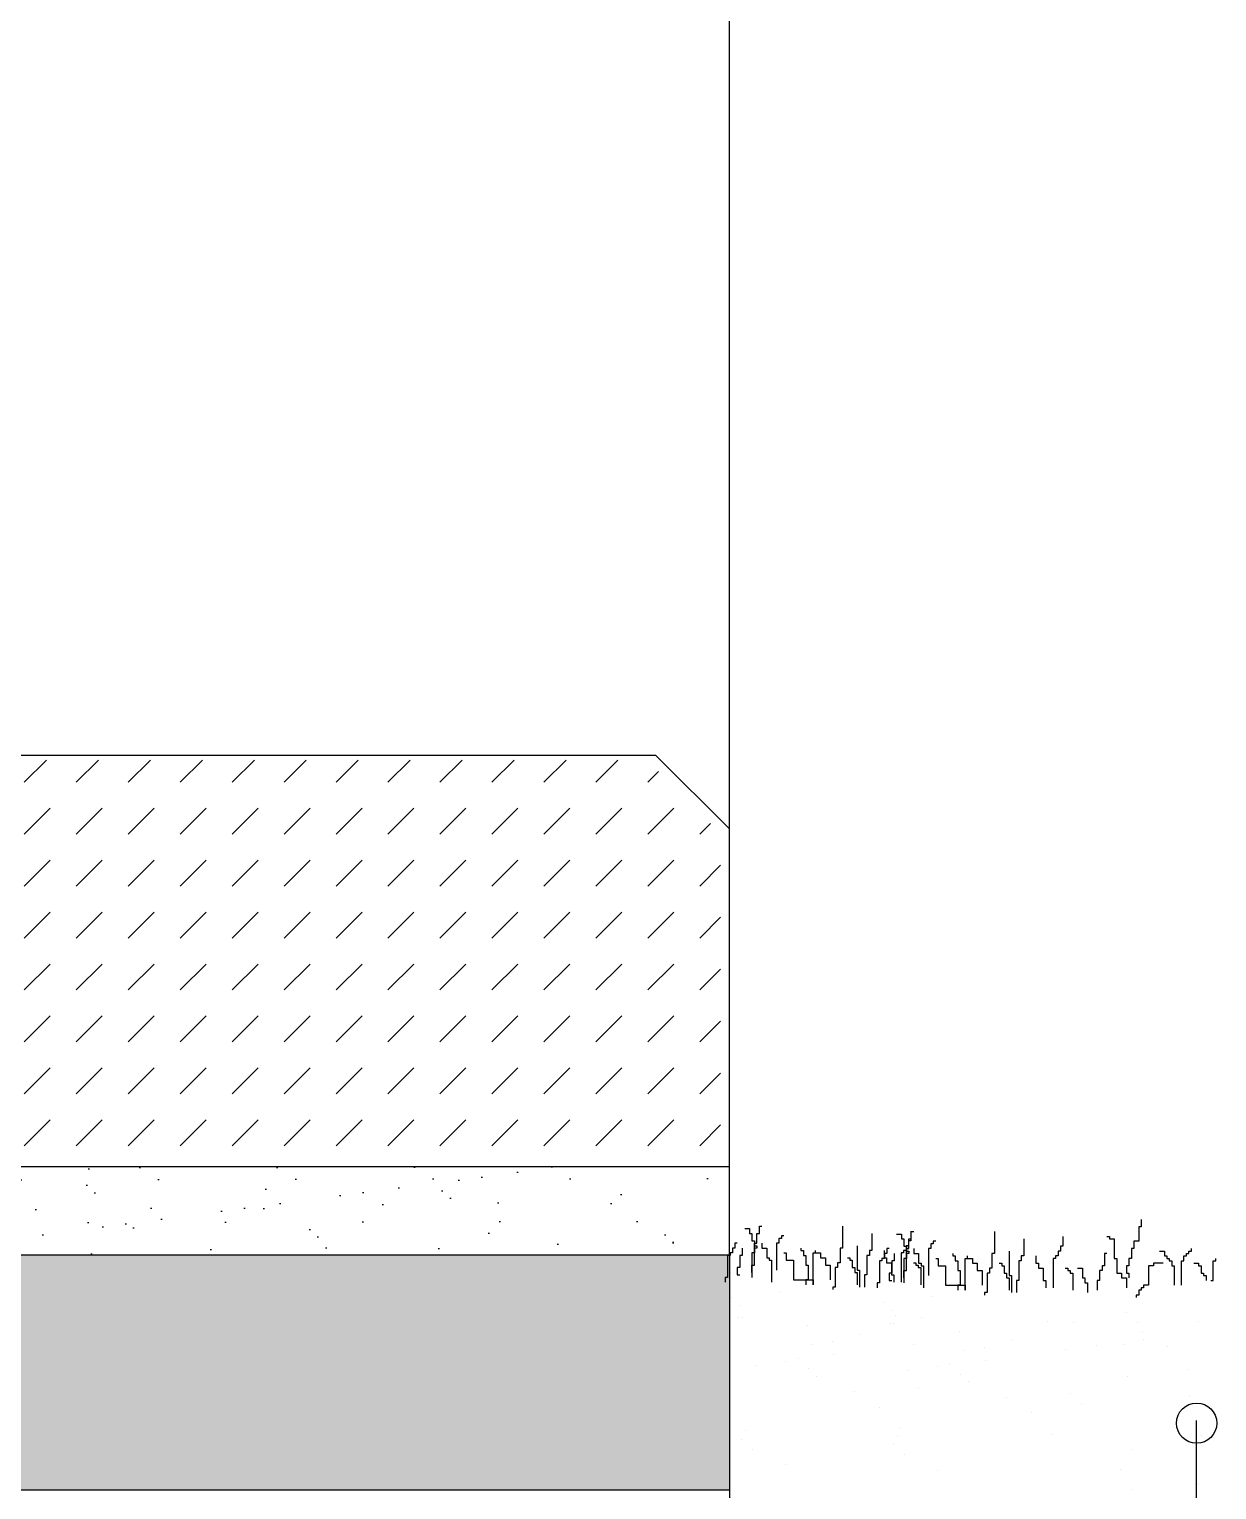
# Model space of a CAD drawing. Extents: x -2485 to 10115, y 1417 to 7253.
# Drawn here: x 4300.1 to 4704.2, y 5296.4 to 5793.6 of the extents above; entities that cross this region are included whole.
import ezdxf

# ---------------------------------------------------------------- set-up
doc = ezdxf.new("R2010")
doc.units = 0
doc.header["$MEASUREMENT"] = 0
for name, color, linetype in [('LEVEL', 2, 'CONTINUOUS'), ('STAIR', 140, 'CONTINUOUS'), ('TEST', 41, 'CONTINUOUS'), ('TREE', 3, 'CONTINUOUS')]:
    doc.layers.add(name, color=color, linetype=linetype)

msp = doc.modelspace()

# ---------------------------------------------------------------- hatches: boundary and pattern name
at = {"layer": 'STAIR'}
h = msp.add_hatch(dxfattribs=at)
h.set_pattern_fill('AR-CONC', color=256, scale=10, style=0)
h.set_pattern_definition([(50, (2733.24, 6380.29), (71.726, -6.2752), [7.5, -82.5]), (355, (2733.24, 6380.29), (-13.8751, 75.2192), [6, -66]), (100.4514, (2739.22, 6379.765), (57.851, 68.944), [6.374, -70.1142]), (46.184, (2733.24, 6400.29), (106.724, -16.552), [11.25, -123.75]), (96.6356, (2742.13, 6398.91), (93.4663, 97.412), [9.561, -105.1713]), (351.184, (2733.24, 6400.29), (93.466, 97.412), [9, -99]), (21, (2743.24, 6395.29), (59.6907, -40.2619), [7.5, -82.5]), (326, (2743.24, 6395.29), (24.3315, 72.515), [6, -66]), (71.4514, (2748.215, 6391.93), (84.0223, 32.253), [6.374, -70.1142]), (37.5, (2733.24, 6380.288), (1.216, 33.2894), [0, -65.2, 0, -67, 0, -66.25]), (7.5, (2733.24, 6380.288), (26.30695, 39.4412), [0, -38.2, 0, -63.7, 0, -25.25]), (327.5, (2710.94, 6380.288), (53.38224, -2.2555), [0, -25, 0, -78, 0, -103.5]), (317.5, (2700.94, 6380.29), (58.3186, 10.0105), [0, -32.5, 0, -51.8, 0, -73.5])])
h.paths.add_polyline_path([(4173.12, 5296.44), (4538.34, 5296.44), (4538.34, 5376.44), (4208.34, 5376.44), (4208.34, 5515.94), (4207.84, 5516.44), (3958.34, 5516.44), (3958.34, 5655.94), (3957.84, 5656.44), (3708.34, 5656.44), (3708.34, 5795.94), (3707.84, 5796.44), (3458.34, 5796.44), (3458.34, 5935.94), (3457.84, 5936.44), (3208.34, 5936.44), (3208.34, 6075.94), (3207.84, 6076.44), (2958.34, 6076.44), (2958.34, 6216.44), (2708.34, 6216.44), (2708.34, 6246.44), (2708.34, 6326.44), (2278.34, 6326.44), (2278.34, 6246.44), (2476.12, 6246.44)])
h = msp.add_hatch(dxfattribs=at)
h.set_pattern_fill('AR-SAND', color=256, scale=15, style=0)
h.set_pattern_definition([(37.5, (2733.24, 6380.288), (-0.9449, 28.90236), [0, -22.8, 0, -25.5, 0, -24.375]), (7.5, (2733.24, 6380.288), (26.54665, 42.3322), [0, -12.3, 0, -20.55, 0, -7.875]), (327.5, (2714.79, 6380.288), (46.71213, 0.0849), [0, -7.5, 0, -27, 0, -35.25]), (317.5, (2714.79, 6380.288), (45.0919, 13.1651), [0, -3.75, 0, -17.7, 0, -20.25])])
h.paths.add_polyline_path([(4238.34, 5546.44), (3958.34, 5546.44), (3958.34, 5516.94), (3958.84, 5516.44), (4208.34, 5516.44), (4208.34, 5406.44), (4238.34, 5406.44)])
h.paths.add_polyline_path([(4538.34, 5406.44), (4208.34, 5406.44), (4208.34, 5376.94), (4208.84, 5376.44), (4538.34, 5376.44)])
h = msp.add_hatch(dxfattribs=at)
h.set_pattern_fill('DASH', color=256, scale=100, angle=45, style=0)
h.set_pattern_definition([(45, (3980.193, 5678.692), (2e-15, 17.67767), [12.5, -12.5])])
h.paths.add_polyline_path([(4535.29, 5519.84), (4510.29, 5544.84), (4285.29, 5544.84), (4235.29, 5544.84), (4235.29, 5404.84), (4535.29, 5404.84)])

# ---------------------------------------------------------------- linework, layer by layer
at = {"layer": 'LEVEL'}
for p, q in [((4538.34, 5521.44), (4538.34, 6386.44)), ((4513.34, 5546.44), (4288.34, 5546.44)), ((4513.34, 5546.44), (4538.34, 5521.44)), ((4538.34, 5376.44), (4538.34, 5521.44)), ((4238.34, 5406.44), (4538.34, 5406.44)), ((4208.84, 5376.44), (4538.34, 5376.44)), ((4538.34, 5376.44), (4538.34, 5146.44)), ((4173.12, 5296.44), (4538.34, 5296.44))]:
    msp.add_line(p, q, dxfattribs=at)
at = {"layer": 'TEST'}
msp.add_line((4697.31, 4901.81), (4697.31, 5320.07), dxfattribs=at)
msp.add_circle((4697.31, 5319.12), 6.85, dxfattribs=at)
at = {"layer": 'TREE', "linetype": 'CONTINUOUS'}
for p, q in [((4543.52, 5385.35), (4545.18, 5385.35)), ((4545.18, 5385.35), (4545.18, 5383.69)), ((4548.51, 5383.69), (4548.51, 5386.18)), ((4548.51, 5386.18), (4549.34, 5386.18)), ((4576.8, 5386.18), (4576.8, 5378.7)), ((4600.1, 5384.52), (4600.1, 5381.19)), ((4677.59, 5386), (4677.59, 5381.01)), ((4678.43, 5386), (4677.59, 5386)), ((4678.43, 5388.49), (4678.43, 5386)), ((4541.02, 5380.36), (4540.19, 5380.36)), ((4540.19, 5380.36), (4540.19, 5378.7)), ((4545.18, 5383.69), (4546.01, 5383.69)), ((4546.01, 5383.69), (4546.01, 5381.19)), ((4546.01, 5381.19), (4546.85, 5381.19)), ((4546.85, 5381.19), (4546.85, 5379.53)), ((4546.85, 5372.88), (4546.85, 5380.36)), ((4546.85, 5380.36), (4547.68, 5380.36)), ((4546.85, 5379.53), (4547.68, 5379.53)), ((4547.68, 5380.36), (4547.68, 5383.69)), ((4547.68, 5383.69), (4548.51, 5383.69)), ((4547.68, 5379.53), (4547.68, 5378.7)), ((4549.34, 5380.36), (4549.34, 5378.7)), ((4555.17, 5380.36), (4554.33, 5380.36)), ((4554.33, 5380.36), (4554.33, 5371.22)), ((4556, 5382.02), (4555.17, 5382.02)), ((4555.17, 5382.02), (4555.17, 5380.36)), ((4556.83, 5382.86), (4556, 5382.86)), ((4556, 5382.86), (4556, 5382.02)), ((4581.79, 5379.53), (4581.79, 5371.22)), ((4586.78, 5383.69), (4586.78, 5377.87)), ((4595.22, 5383.5), (4596.89, 5383.5)), ((4596.89, 5383.5), (4596.89, 5381.84)), ((4596.89, 5381.84), (4597.72, 5381.84)), ((4597.72, 5381.84), (4597.72, 5379.35)), ((4599.26, 5379.53), (4598.43, 5379.53)), ((4598.43, 5379.53), (4598.43, 5377.87)), ((4600.1, 5381.19), (4599.26, 5381.19)), ((4599.26, 5381.19), (4599.26, 5379.53)), ((4599.38, 5381.84), (4600.21, 5381.84)), ((4599.38, 5378.52), (4599.38, 5381.84)), ((4600.21, 5384.33), (4601.05, 5384.33)), ((4600.21, 5381.84), (4600.21, 5384.33)), ((4606.87, 5380.18), (4606.87, 5378.52)), ((4607.7, 5380.18), (4606.87, 5380.18)), ((4607.7, 5381.01), (4607.7, 5380.18)), ((4608.53, 5381.01), (4607.7, 5381.01)), ((4628.5, 5384.33), (4628.5, 5376.86)), ((4638.49, 5381.84), (4638.49, 5376.02)), ((4651.8, 5382.67), (4651.8, 5379.35)), ((4666.78, 5382.67), (4667.61, 5382.67)), ((4667.61, 5382.67), (4667.61, 5381.84)), ((4667.61, 5381.84), (4669.27, 5381.84)), ((4669.27, 5381.84), (4669.27, 5375.19)), ((4675.93, 5381.01), (4675.93, 5378.52)), ((4677.59, 5381.01), (4675.93, 5381.01)), ((4538.53, 5376.21), (4537.69, 5376.21)), ((4537.69, 5376.21), (4537.69, 5368.73)), ((4539.36, 5377.04), (4538.53, 5377.04)), ((4538.53, 5377.04), (4538.53, 5376.21)), ((4540.19, 5378.7), (4539.36, 5378.7)), ((4539.36, 5378.7), (4539.36, 5377.04)), ((4542.69, 5376.21), (4541.85, 5376.21)), ((4541.85, 5376.21), (4541.85, 5372.05)), ((4542.69, 5378.7), (4542.69, 5376.21)), ((4546.85, 5377.04), (4546.01, 5377.04)), ((4546.01, 5377.04), (4546.01, 5368.73)), ((4547.68, 5378.7), (4546.85, 5378.7)), ((4546.85, 5378.7), (4546.85, 5377.04)), ((4549.34, 5378.7), (4551.01, 5378.7)), ((4551.01, 5378.7), (4551.01, 5375.38)), ((4551.01, 5375.38), (4551.84, 5375.38)), ((4551.84, 5375.38), (4551.84, 5374.55)), ((4551.84, 5374.55), (4552.67, 5374.55)), ((4552.67, 5374.55), (4552.67, 5367.07)), ((4556.83, 5377.04), (4557.66, 5377.04)), ((4557.66, 5377.04), (4557.66, 5374.55)), ((4557.66, 5374.55), (4560.16, 5374.55)), ((4560.16, 5374.55), (4560.16, 5367.9)), ((4562.65, 5378.7), (4562.65, 5377.87)), ((4562.65, 5377.87), (4563.49, 5377.87)), ((4563.49, 5377.87), (4563.49, 5376.21)), ((4563.49, 5376.21), (4564.32, 5376.21)), ((4564.32, 5376.21), (4564.32, 5372.88)), ((4566.81, 5366.24), (4566.81, 5377.04)), ((4566.81, 5377.04), (4567.65, 5377.04)), ((4567.65, 5377.04), (4567.65, 5377.87)), ((4567.65, 5377.04), (4569.31, 5377.04)), ((4569.31, 5377.04), (4569.31, 5375.38)), ((4569.31, 5375.38), (4570.97, 5375.38)), ((4570.97, 5375.38), (4570.97, 5372.88)), ((4576.8, 5378.7), (4575.97, 5378.7)), ((4575.97, 5378.7), (4575.97, 5373.72)), ((4578.46, 5375.38), (4579.3, 5375.38)), ((4579.3, 5375.38), (4579.3, 5374.55)), ((4579.3, 5374.55), (4580.13, 5374.55)), ((4580.13, 5374.55), (4580.13, 5372.05)), ((4585.95, 5376.21), (4585.12, 5376.21)), ((4585.12, 5376.21), (4585.12, 5369.56)), ((4586.78, 5377.87), (4585.95, 5377.87)), ((4585.95, 5377.87), (4585.95, 5376.21)), ((4590.23, 5375.19), (4590.23, 5374.36)), ((4591.06, 5375.19), (4590.23, 5375.19)), ((4590.94, 5377.87), (4590.94, 5375.38)), ((4590.94, 5375.38), (4591.78, 5375.38)), ((4591.06, 5376.86), (4591.06, 5375.19)), ((4591.89, 5376.86), (4591.06, 5376.86)), ((4591.78, 5375.38), (4591.78, 5373.72)), ((4591.89, 5378.52), (4591.89, 5376.86)), ((4592.73, 5378.52), (4591.89, 5378.52)), ((4594.39, 5376.86), (4594.39, 5374.36)), ((4597.6, 5377.04), (4596.77, 5377.04)), ((4596.77, 5377.04), (4596.77, 5367.07)), ((4598.43, 5377.87), (4597.6, 5377.87)), ((4597.6, 5377.87), (4597.6, 5377.04)), ((4597.72, 5379.35), (4598.55, 5379.35)), ((4597.72, 5375.19), (4597.72, 5366.89)), ((4598.55, 5375.19), (4597.72, 5375.19)), ((4598.55, 5379.35), (4598.55, 5377.69)), ((4598.55, 5378.52), (4599.38, 5378.52)), ((4598.55, 5371.04), (4598.55, 5378.52)), ((4598.55, 5377.69), (4599.38, 5377.69)), ((4598.55, 5376.86), (4598.55, 5375.19)), ((4599.38, 5376.86), (4598.55, 5376.86)), ((4599.38, 5377.69), (4599.38, 5376.86)), ((4601.05, 5378.52), (4601.05, 5376.86)), ((4601.05, 5376.86), (4602.71, 5376.86)), ((4602.71, 5376.86), (4602.71, 5373.53)), ((4606.04, 5378.52), (4606.04, 5369.38)), ((4606.87, 5378.52), (4606.04, 5378.52)), ((4608.53, 5375.19), (4609.37, 5375.19)), ((4609.37, 5375.19), (4609.37, 5372.7)), ((4614.36, 5376.86), (4614.36, 5376.02)), ((4614.36, 5376.02), (4615.19, 5376.02)), ((4615.19, 5376.02), (4615.19, 5374.36)), ((4618.52, 5375.19), (4619.35, 5375.19)), ((4618.52, 5364.39), (4618.52, 5375.19)), ((4619.35, 5375.19), (4619.35, 5376.02)), ((4619.35, 5375.19), (4621.02, 5375.19)), ((4621.02, 5375.19), (4621.02, 5373.53)), ((4627.67, 5376.86), (4627.67, 5371.87)), ((4628.5, 5376.86), (4627.67, 5376.86)), ((4633.5, 5377.69), (4633.5, 5369.38)), ((4637.66, 5376.02), (4637.66, 5374.36)), ((4638.49, 5376.02), (4637.66, 5376.02)), ((4642.65, 5376.02), (4642.65, 5373.53)), ((4648.47, 5375.19), (4648.47, 5365.22)), ((4649.3, 5375.19), (4648.47, 5375.19)), ((4649.3, 5376.02), (4649.3, 5375.19)), ((4650.14, 5376.02), (4649.3, 5376.02)), ((4650.14, 5377.69), (4650.14, 5376.02)), ((4650.97, 5377.69), (4650.14, 5377.69)), ((4650.97, 5379.35), (4650.97, 5377.69)), ((4651.8, 5379.35), (4650.97, 5379.35)), ((4665.95, 5376.86), (4665.95, 5372.7)), ((4666.78, 5376.86), (4665.95, 5376.86)), ((4669.27, 5375.19), (4670.11, 5375.19)), ((4670.11, 5375.19), (4670.11, 5370.21)), ((4674.27, 5375.19), (4674.27, 5372.7)), ((4675.1, 5375.19), (4674.27, 5375.19)), ((4675.1, 5378.52), (4675.1, 5375.19)), ((4675.93, 5378.52), (4675.1, 5378.52)), ((4684.69, 5377.69), (4686.35, 5377.69)), ((4686.35, 5377.69), (4686.35, 5376.02)), ((4686.35, 5376.02), (4687.19, 5376.02)), ((4687.19, 5376.02), (4687.19, 5375.19)), ((4687.19, 5375.19), (4688.02, 5375.19)), ((4688.02, 5375.19), (4688.02, 5374.36)), ((4693.01, 5376.02), (4693.84, 5376.02)), ((4693.01, 5374.36), (4693.01, 5376.02)), ((4693.84, 5376.86), (4694.67, 5376.86)), ((4693.84, 5376.02), (4693.84, 5376.86)), ((4694.67, 5377.69), (4695.51, 5377.69)), ((4694.67, 5376.86), (4694.67, 5377.69)), ((4695.51, 5377.69), (4695.51, 5378.52)), ((4703.83, 5374.36), (4703.83, 5375.19)), ((4541.85, 5372.05), (4541.02, 5372.05)), ((4541.02, 5372.05), (4541.02, 5369.56)), ((4541.02, 5369.56), (4541.85, 5369.56)), ((4546.01, 5370.39), (4546.01, 5372.88)), ((4546.01, 5372.88), (4546.85, 5372.88)), ((4564.32, 5372.88), (4565.15, 5372.88)), ((4565.15, 5372.88), (4565.15, 5367.9)), ((4570.97, 5372.88), (4572.64, 5372.88)), ((4572.64, 5372.88), (4572.64, 5367.9)), ((4575.13, 5372.05), (4574.3, 5372.05)), ((4574.3, 5372.05), (4574.3, 5365.41)), ((4575.97, 5373.72), (4575.13, 5373.72)), ((4575.13, 5373.72), (4575.13, 5372.05)), ((4580.13, 5372.05), (4580.96, 5372.05)), ((4580.96, 5372.05), (4580.96, 5370.39)), ((4580.96, 5370.39), (4581.79, 5370.39)), ((4581.79, 5371.22), (4582.62, 5371.22)), ((4581.79, 5370.39), (4581.79, 5366.24)), ((4582.62, 5371.22), (4582.62, 5365.41)), ((4585.12, 5369.56), (4584.29, 5369.56)), ((4584.29, 5369.56), (4584.29, 5365.41)), ((4589.4, 5374.36), (4589.4, 5366.89)), ((4590.23, 5374.36), (4589.4, 5374.36)), ((4591.78, 5373.72), (4593.44, 5373.72)), ((4592.73, 5370.21), (4592.73, 5367.72)), ((4593.56, 5370.21), (4592.73, 5370.21)), ((4593.44, 5373.72), (4593.44, 5369.56)), ((4593.44, 5369.56), (4594.27, 5369.56)), ((4593.56, 5374.36), (4593.56, 5370.21)), ((4594.39, 5374.36), (4593.56, 5374.36)), ((4594.27, 5369.56), (4594.27, 5367.07)), ((4597.72, 5371.04), (4598.55, 5371.04)), ((4597.72, 5368.55), (4597.72, 5371.04)), ((4600.93, 5373.72), (4601.76, 5373.72)), ((4601.76, 5373.72), (4601.76, 5372.88)), ((4601.76, 5372.88), (4602.59, 5372.88)), ((4602.59, 5372.88), (4602.59, 5372.05)), ((4602.59, 5372.05), (4603.42, 5372.05)), ((4602.71, 5373.53), (4603.54, 5373.53)), ((4603.42, 5372.05), (4603.42, 5366.24)), ((4603.54, 5373.53), (4603.54, 5372.7)), ((4603.54, 5372.7), (4604.37, 5372.7)), ((4604.37, 5372.7), (4604.37, 5365.22)), ((4609.37, 5372.7), (4611.86, 5372.7)), ((4611.86, 5372.7), (4611.86, 5366.05)), ((4615.19, 5374.36), (4616.02, 5374.36)), ((4616.02, 5374.36), (4616.02, 5371.04)), ((4616.02, 5371.04), (4616.86, 5371.04)), ((4616.86, 5371.04), (4616.86, 5366.05)), ((4621.02, 5373.53), (4622.68, 5373.53)), ((4622.68, 5373.53), (4622.68, 5371.04)), ((4622.68, 5371.04), (4624.34, 5371.04)), ((4624.34, 5371.04), (4624.34, 5366.05)), ((4626.01, 5370.21), (4626.01, 5363.56)), ((4626.84, 5370.21), (4626.01, 5370.21)), ((4626.84, 5371.87), (4626.84, 5370.21)), ((4627.67, 5371.87), (4626.84, 5371.87)), ((4630.17, 5373.53), (4631, 5373.53)), ((4631, 5373.53), (4631, 5372.7)), ((4631, 5372.7), (4631.83, 5372.7)), ((4631.83, 5372.7), (4631.83, 5370.21)), ((4631.83, 5370.21), (4632.66, 5370.21)), ((4632.66, 5370.21), (4632.66, 5368.55)), ((4636.82, 5374.36), (4636.82, 5367.72)), ((4637.66, 5374.36), (4636.82, 5374.36)), ((4642.65, 5373.53), (4643.48, 5373.53)), ((4643.48, 5373.53), (4643.48, 5371.87)), ((4643.48, 5371.87), (4645.14, 5371.87)), ((4645.14, 5371.87), (4645.14, 5367.72)), ((4652.63, 5371.87), (4653.47, 5371.87)), ((4653.47, 5371.87), (4653.47, 5371.04)), ((4653.47, 5371.04), (4654.3, 5371.04)), ((4654.3, 5371.04), (4654.3, 5370.21)), ((4654.3, 5370.21), (4655.13, 5370.21)), ((4655.13, 5370.21), (4655.13, 5364.39)), ((4656.79, 5371.87), (4658.46, 5371.87)), ((4658.46, 5371.87), (4658.46, 5368.55)), ((4664.28, 5371.04), (4664.28, 5367.72)), ((4665.11, 5371.04), (4664.28, 5371.04)), ((4665.11, 5372.7), (4665.11, 5371.04)), ((4665.95, 5372.7), (4665.11, 5372.7)), ((4670.11, 5370.21), (4671.77, 5370.21)), ((4671.77, 5370.21), (4671.77, 5368.55)), ((4673.43, 5372.7), (4673.43, 5370.21)), ((4674.27, 5372.7), (4673.43, 5372.7)), ((4673.43, 5370.21), (4674.27, 5370.21)), ((4674.27, 5370.21), (4674.27, 5368.55)), ((4680.92, 5372.7), (4680.92, 5366.05)), ((4682.59, 5372.7), (4680.92, 5372.7)), ((4682.59, 5373.53), (4682.59, 5372.7)), ((4685.91, 5373.53), (4682.59, 5373.53)), ((4688.02, 5374.36), (4688.85, 5374.36)), ((4688.85, 5374.36), (4688.85, 5372.7)), ((4688.85, 5372.7), (4689.68, 5372.7)), ((4689.68, 5372.7), (4689.68, 5366.05)), ((4692.18, 5374.36), (4693.01, 5374.36)), ((4692.18, 5366.05), (4692.18, 5374.36)), ((4696.34, 5373.53), (4698, 5373.53)), ((4698, 5373.53), (4698, 5372.7)), ((4698, 5372.7), (4698.83, 5372.7)), ((4698.83, 5372.7), (4698.83, 5370.21)), ((4698.83, 5370.21), (4699.67, 5370.21)), ((4699.67, 5370.21), (4699.67, 5369.38)), ((4702.99, 5374.36), (4703.83, 5374.36)), ((4702.99, 5367.72), (4702.99, 5374.36)), ((4537.69, 5368.73), (4536.86, 5368.73)), ((4536.86, 5368.73), (4536.86, 5367.07)), ((4560.16, 5367.9), (4566.81, 5367.9)), ((4565.15, 5367.9), (4564.32, 5367.9)), ((4564.32, 5367.9), (4564.32, 5366.24)), ((4566.81, 5367.9), (4566.81, 5366.24)), ((4574.3, 5365.41), (4573.47, 5365.41)), ((4573.47, 5365.41), (4573.47, 5364.58)), ((4588.57, 5366.89), (4588.57, 5365.22)), ((4589.4, 5366.89), (4588.57, 5366.89)), ((4592.73, 5367.72), (4593.56, 5367.72)), ((4611.86, 5366.05), (4618.52, 5366.05)), ((4616.02, 5366.05), (4616.02, 5364.39)), ((4616.86, 5366.05), (4616.02, 5366.05)), ((4618.52, 5366.05), (4618.52, 5364.39)), ((4632.66, 5368.55), (4633.5, 5368.55)), ((4633.5, 5369.38), (4634.33, 5369.38)), ((4633.5, 5368.55), (4633.5, 5364.39)), ((4634.33, 5369.38), (4634.33, 5363.56)), ((4635.99, 5367.72), (4635.99, 5363.56)), ((4636.82, 5367.72), (4635.99, 5367.72)), ((4645.14, 5367.72), (4645.98, 5367.72)), ((4645.98, 5367.72), (4645.98, 5365.22)), ((4658.46, 5368.55), (4659.29, 5368.55)), ((4659.29, 5368.55), (4659.29, 5366.89)), ((4659.29, 5366.89), (4660.12, 5366.89)), ((4660.12, 5366.89), (4660.12, 5363.56)), ((4663.45, 5367.72), (4663.45, 5364.39)), ((4664.28, 5367.72), (4663.45, 5367.72)), ((4671.77, 5368.55), (4673.43, 5368.55)), ((4673.43, 5368.55), (4673.43, 5365.22)), ((4678.43, 5365.22), (4678.43, 5364.39)), ((4679.26, 5365.22), (4678.43, 5365.22)), ((4679.26, 5366.05), (4679.26, 5365.22)), ((4680.92, 5366.05), (4679.26, 5366.05)), ((4699.67, 5369.38), (4700.5, 5369.38)), ((4700.5, 5369.38), (4700.5, 5367.72)), ((4702.16, 5367.72), (4702.99, 5367.72)), ((4539.11, 5361.95), (4539.11, 5361.95)), ((4555.37, 5364.09), (4555.37, 5364.09)), ((4590.82, 5360.1), (4590.82, 5360.1)), ((4607.08, 5362.24), (4607.08, 5362.24)), ((4625.18, 5363.56), (4625.18, 5362.73)), ((4626.01, 5363.56), (4625.18, 5363.56)), ((4676.76, 5362.73), (4676.76, 5361.9)), ((4677.59, 5362.73), (4676.76, 5362.73)), ((4677.59, 5364.39), (4677.59, 5362.73)), ((4678.43, 5364.39), (4677.59, 5364.39)), ((4541.34, 5355.05), (4541.34, 5355.05)), ((4541.76, 5359.28), (4541.76, 5359.28)), ((4542.62, 5355), (4542.62, 5355)), ((4593.47, 5357.44), (4593.47, 5357.44)), ((4594.97, 5355.67), (4594.97, 5355.67)), ((4603.62, 5355.16), (4603.62, 5355.16)), ((4673.5, 5356.75), (4673.5, 5356.75)), ((4564.83, 5352.2), (4564.83, 5352.2)), ((4593.04, 5353.2), (4593.04, 5353.2)), ((4594.32, 5353.16), (4594.32, 5353.16)), ((4616.53, 5350.36), (4616.53, 5350.36)), ((4646.67, 5353.82), (4646.67, 5353.82)), ((4655.33, 5353.32), (4655.33, 5353.32)), ((4677.18, 5353.37), (4677.18, 5353.37)), ((4678.81, 5350.47), (4678.81, 5350.47)), ((4697.84, 5353.58), (4697.84, 5353.58)), ((4566.74, 5345.83), (4566.74, 5345.83)), ((4573.26, 5346.83), (4573.26, 5346.83)), ((4582.76, 5349.39), (4582.76, 5349.39)), ((4600.98, 5345.99), (4600.98, 5345.99)), ((4624.96, 5344.98), (4624.96, 5344.98)), ((4634.46, 5347.55), (4634.46, 5347.55)), ((4663.09, 5345.51), (4663.09, 5345.51)), ((4672.46, 5345.93), (4672.46, 5345.93)), ((4679.35, 5347.65), (4679.35, 5347.65)), ((4687.25, 5345.1), (4687.25, 5345.1)), ((4557.55, 5340.27), (4557.55, 5340.27)), ((4561.67, 5341.04), (4561.67, 5341.04)), ((4573.81, 5342.41), (4573.81, 5342.41)), ((4618.44, 5343.99), (4618.44, 5343.99)), ((4625.52, 5340.56), (4625.52, 5340.56)), ((4652.68, 5344.14), (4652.68, 5344.14)), ((4547.14, 5338.9), (4547.14, 5338.9)), ((4565.36, 5337.66), (4565.36, 5337.66)), ((4568, 5334.97), (4568, 5334.97)), ((4598.85, 5337.05), (4598.85, 5337.05)), ((4609.26, 5338.42), (4609.26, 5338.42)), ((4613.38, 5339.2), (4613.38, 5339.2)), ((4617.06, 5335.82), (4617.06, 5335.82)), ((4673.72, 5335.07), (4673.72, 5335.07)), ((4694.58, 5337.43), (4694.58, 5337.43)), ((4580.98, 5329.8), (4580.98, 5329.8)), ((4602.66, 5331.15), (4602.66, 5331.15)), ((4619.7, 5333.13), (4619.7, 5333.13)), ((4632.68, 5327.95), (4632.68, 5327.95)), ((4654.37, 5329.31), (4654.37, 5329.31)), ((4658.05, 5325.93), (4658.05, 5325.93)), ((4694.97, 5328.06), (4694.97, 5328.06)), ((4589.41, 5324.42), (4589.41, 5324.42)), ((4641.12, 5322.58), (4641.12, 5322.58)), ((4703.4, 5322.69), (4703.4, 5322.69)), ((4543.88, 5316.46), (4543.88, 5316.46)), ((4596.23, 5317.13), (4596.23, 5317.13)), ((4647.93, 5315.29), (4647.93, 5315.29)), ((4699.1, 5315.04), (4699.1, 5315.04)), ((4542.54, 5313.6), (4542.54, 5313.6)), ((4546.23, 5310.22), (4546.23, 5310.22)), ((4594.25, 5311.76), (4594.25, 5311.76)), ((4595.58, 5314.62), (4595.58, 5314.62)), ((4675.45, 5309.99), (4675.45, 5309.99)), ((4557.49, 5304.97), (4557.49, 5304.97)), ((4597.93, 5308.38), (4597.93, 5308.38)), ((4609.2, 5303.12), (4609.2, 5303.12)), ((4671.48, 5303.24), (4671.48, 5303.24)), ((4674.98, 5296.54), (4674.98, 5296.54)), ((4697.79, 5298.3), (4697.79, 5298.3))]:
    msp.add_line(p, q, dxfattribs=at)

doc.saveas('drawing.dxf')
